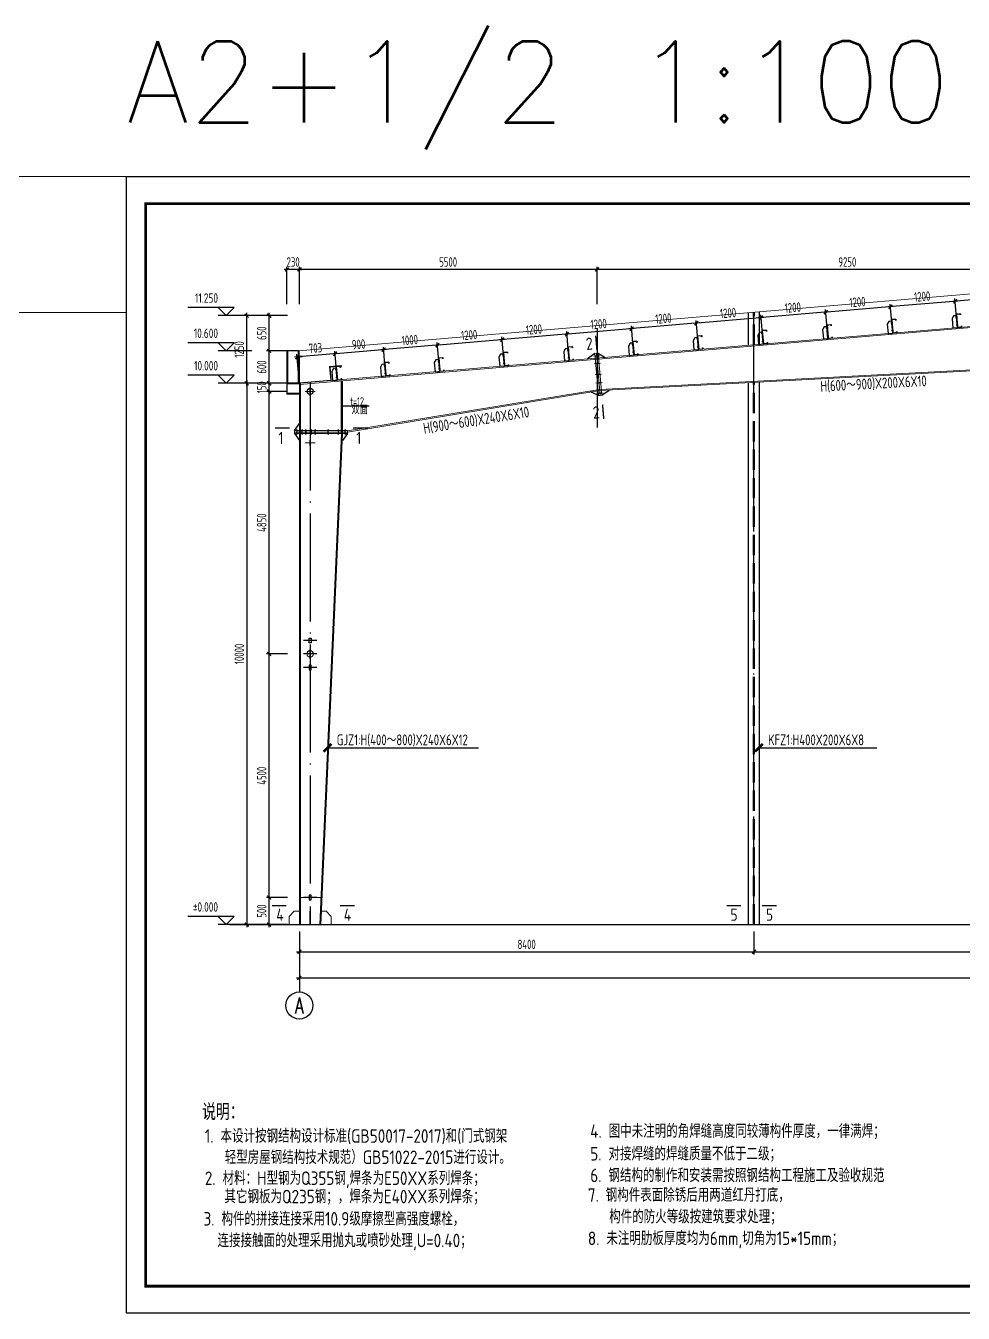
# Model space of a CAD drawing. Extents: x -3102990 to -851544, y -5293060 to -2540151.
# Drawn here: x -944361 to -909717, y -2672902 to -2625331 of the extents above; entities that cross this region are included whole.
import ezdxf
from ezdxf.enums import TextEntityAlignment as Align

# ---------------------------------------------------------------- set-up
doc = ezdxf.new("R2010")
doc.units = 0
doc.header["$LTSCALE"] = 1000
doc.header["$PDMODE"] = 1
doc.linetypes.add('DASH', pattern=[0.35, 0.25, -0.1])
doc.linetypes.add('DOTE', pattern=[2.42, 2, -0.2, 0.02, -0.2])
doc.layers.get('0').update_dxf_attribs({"linetype": 'CONTINUOUS'})
doc.layers.get('Defpoints').update_dxf_attribs({"linetype": 'CONTINUOUS'})
for name, color, linetype in [('10', 7, 'CONTINUOUS'), ('AXIS', 253, 'DOTE'), ('BEAM_CON', 4, 'CONTINUOUS'), ('COLU', 7, 'CONTINUOUS'), ('DIM', 3, 'CONTINUOUS'), ('NUM', 7, 'CONTINUOUS'), ('PUB_TITLE', 4, 'CONTINUOUS'), ('REIN', 1, 'CONTINUOUS'), ('TEXT', 7, 'CONTINUOUS'), ('THIN', 7, 'CONTINUOUS'), ('柱子', 3, 'CONTINUOUS'), ('檩托', 151, 'CONTINUOUS')]:
    doc.layers.add(name, color=color, linetype=linetype)
doc.layers.add('yichutu', color=7, linetype='CONTINUOUS', true_color=0xffffff, plot=False)
doc.styles.add('HZTXT', font='txt.shx', dxfattribs={"width": 0.7, "height": 300, "bigfont": 'hztxt.shx'})
doc.styles.add('SJQYTEXTSTYLE', font='GBXWXT.shx', dxfattribs={"bigfont": 'GBHZFS.shx'})
doc.styles.add('TSSD_Axis', font='Complex.shx', dxfattribs={"width": 0.7, "bigfont": 'hztxt.shx'})
doc.styles.add('TSSD_Dimension', font='tssdeng.shx', dxfattribs={"width": 0.7, "bigfont": 'Hztxt.shx'})
doc.styles.add('TSSD_Label', font='tssdeng.shx', dxfattribs={"width": 0.75, "bigfont": 'hztxt.shx'})
doc.styles.add('TSSD_Norm', font='Tssdeng.shx', dxfattribs={"width": 0.75, "bigfont": 'hztxt.shx'})
doc.styles.add('TSSD_Rein', font='Tssdeng.shx', dxfattribs={"width": 0.75, "bigfont": 'hztxt.shx'})
doc.dimstyles.new('SJQY_30_100', dxfattribs={"dimtxt": 350, "dimasz": 100, "dimexe": 250, "dimexo": 250, "dimgap": 100, "dimtad": 1, "dimdec": 0, "dimlfac": 0.3, "dimzin": 0, "dimdsep": 46, "dimtxsty": 'SJQYTEXTSTYLE', "dimblk": 'ARCHTICK', "dimcen": 0, "dimclrd": 256, "dimclre": 256, "dimclrt": 256, "dimadec": 0, "dimazin": 0, "dimtfac": 1, "dimtdec": 0, "dimtix": 1, "dimtmove": 2, "dimatfit": 1, "dimldrblk": 'ARCHTICK', "dimfxl": 1, "dimtvp": 1, "dimtolj": 1, "dimtzin": 0, "dimlwd": -1, "dimlwe": -1, "dimarcsym": 0})
doc.dimstyles.new('TSSD_50_100', dxfattribs={"dimtxt": 350, "dimasz": 100, "dimexe": 100, "dimexo": 250, "dimgap": 100, "dimtad": 1, "dimdec": 0, "dimlfac": 0.5, "dimzin": 0, "dimdsep": 46, "dimtxsty": 'TSSD_Dimension', "dimblk": 'ARCHTICK', "dimcen": 0, "dimdle": 100, "dimclrt": 7, "dimadec": 0, "dimazin": 0, "dimtfac": 1, "dimtdec": 0, "dimtix": 1, "dimtmove": 2, "dimatfit": 3, "dimfxl": 1, "dimtolj": 1, "dimtzin": 0, "dimarcsym": 0})

# ---------------------------------------------------------------- blocks, each defined once
blk = doc.blocks.new('_ArchTick')
at = {"color": 0, "const_width": 0.5}
blk.add_lwpolyline([(-0.71, -0.71), (0.71, 0.71)], dxfattribs=at)
blk = doc.blocks.new('*D533')
at = {"layer": 'Defpoints', "color": 0, "ltscale": 1.5}
for p in [(-935365, -2657542), (-934443, -2657542), (-934443, -2658542)]:
    blk.add_point(p, dxfattribs=at)
at = {"layer": 'DIM', "color": 0, "lineweight": -2, "ltscale": 1.5}
for p, q in [((-934693, -2657542), (-935465, -2657542)), ((-935365, -2658642), (-935365, -2657442)), ((-934693, -2658542), (-935465, -2658542))]:
    blk.add_line(p, q, dxfattribs=at)
at = {"layer": 'DIM', "color": 0, "lineweight": -2, "ltscale": 1.5, "xscale": 100, "yscale": 100, "zscale": 100}
for p, rotation in [((-935365, -2657542), 90), ((-935365, -2658542), 270)]:
    blk.add_blockref('_ArchTick', p, dxfattribs=dict(at, rotation=rotation))
at = {"layer": 'DIM', "color": 7, "ltscale": 1.5, "insert": (-935640, -2658042), "char_height": 350, "attachment_point": 5, "rotation": 90, "style": 'TSSD_Dimension'}
blk.add_mtext('\\A1;500', dxfattribs=at)
blk = doc.blocks.new('*D534')
at = {"layer": 'Defpoints', "color": 0, "ltscale": 1.5}
for p in [(-934903, -2638542), (-936197, -2658542), (-934903, -2658542)]:
    blk.add_point(p, dxfattribs=at)
at = {"layer": 'DIM', "color": 0, "lineweight": -2, "ltscale": 1.5}
for p, q in [((-935153, -2638542), (-936297, -2638542)), ((-936197, -2638442), (-936197, -2658642)), ((-935153, -2658542), (-936297, -2658542))]:
    blk.add_line(p, q, dxfattribs=at)
at = {"layer": 'DIM', "color": 0, "lineweight": -2, "ltscale": 1.5, "xscale": 100, "yscale": 100, "zscale": 100}
for p, rotation in [((-936197, -2638542), 90), ((-936197, -2658542), 270)]:
    blk.add_blockref('_ArchTick', p, dxfattribs=dict(at, rotation=rotation))
at = {"layer": 'DIM', "color": 7, "ltscale": 1.5, "insert": (-936472, -2648542), "char_height": 350, "attachment_point": 5, "rotation": 90, "style": 'TSSD_Dimension'}
blk.add_mtext('\\A1;10000', dxfattribs=at)
blk = doc.blocks.new('*D535')
at = {"layer": 'Defpoints', "color": 0, "ltscale": 1.5}
for p in [(-934251, -2658542), (-875251, -2658542), (-875251, -2660513)]:
    blk.add_point(p, dxfattribs=at)
at = {"layer": 'DIM', "color": 0, "lineweight": -2, "ltscale": 1.5}
for p, q in [((-934251, -2658792), (-934251, -2660613)), ((-875251, -2658792), (-875251, -2660613)), ((-934351, -2660513), (-875151, -2660513))]:
    blk.add_line(p, q, dxfattribs=at)
at = {"layer": 'DIM', "color": 0, "lineweight": -2, "ltscale": 1.5, "xscale": 100, "yscale": 100, "zscale": 100, "rotation": 180}
blk.add_blockref('_ArchTick', (-934251, -2660513), dxfattribs=at)
at = {"layer": 'DIM', "color": 0, "lineweight": -2, "ltscale": 1.5, "xscale": 100, "yscale": 100, "zscale": 100}
blk.add_blockref('_ArchTick', (-875251, -2660513), dxfattribs=at)
at = {"layer": 'DIM', "color": 7, "ltscale": 1.5, "insert": (-904751, -2660238), "char_height": 350, "attachment_point": 5, "style": 'TSSD_Dimension'}
blk.add_mtext('\\A1;29500', dxfattribs=at)
blk = doc.blocks.new('A$C28752233')
at = {"layer": '檩托'}
for p, q in [((-151, 23), (-219, -78)), ((-60, 23), (-151, 23)), ((-60, 83), (-60, 23)), ((-46, 83), (-60, 83)), ((-60, 23), (-60, -417)), ((-46, 83), (111, 83)), ((-46, -417), (-46, 83)), ((-46, -417), (-46, 83)), ((-40, 78), (-40, -411)), ((106, 78), (-40, 78)), ((106, 38), (106, 78)), ((111, 38), (106, 38)), ((111, 83), (111, 38)), ((-219, -78), (-219, -417)), ((-219, -417), (-46, -417)), ((-87, -18), (-12, -18)), ((-87, -316), (-12, -316)), ((111, -417), (-46, -417)), ((-40, -411), (106, -411)), ((106, -372), (111, -372)), ((106, -411), (106, -372)), ((111, -372), (111, -417))]:
    blk.add_line(p, q, dxfattribs=at)
at = {"layer": '檩托', "const_width": 20, "elevation": 793}
blk.add_lwpolyline([(-60, -18), (-40, -18)], dxfattribs=at)
at = {"layer": '檩托', "const_width": 20}
blk.add_lwpolyline([(-60, -316), (-40, -316)], dxfattribs=at)
blk = doc.blocks.new('*D538')
at = {"layer": 'Defpoints', "color": 0, "ltscale": 1.5}
for p in [(-910014, -2635510), (-907541, -2636278), (-909932, -2636481)]:
    blk.add_point(p, dxfattribs=at)
at = {"layer": 'DIM', "color": 0, "lineweight": -2, "ltscale": 1.5}
for p, q in [((-907523, -2635299), (-910114, -2635519)), ((-909953, -2636232), (-910023, -2635410)), ((-907562, -2636029), (-907631, -2635208))]:
    blk.add_line(p, q, dxfattribs=at)
at = {"layer": 'DIM', "color": 0, "lineweight": -2, "ltscale": 1.5, "xscale": 100, "yscale": 100, "zscale": 100}
for p, rotation in [((-910014, -2635510), 184.8440003751297), ((-907623, -2635307), 4.844000375129767)]:
    blk.add_blockref('_ArchTick', p, dxfattribs=dict(at, rotation=rotation))
at = {"layer": 'DIM', "color": 7, "ltscale": 1.5, "insert": (-908842, -2635135), "char_height": 350, "attachment_point": 5, "rotation": 4.844, "style": 'TSSD_Dimension'}
blk.add_mtext('\\A1;1200', dxfattribs=at)
blk = doc.blocks.new('*D539')
at = {"layer": 'Defpoints', "color": 0, "ltscale": 1.5}
for p in [(-912406, -2635713), (-912324, -2636684), (-909932, -2636481)]:
    blk.add_point(p, dxfattribs=at)
at = {"layer": 'DIM', "color": 0, "lineweight": -2, "ltscale": 1.5}
for p, q in [((-909953, -2636232), (-910023, -2635410)), ((-909915, -2635502), (-912506, -2635721)), ((-912345, -2636435), (-912414, -2635613))]:
    blk.add_line(p, q, dxfattribs=at)
at = {"layer": 'DIM', "color": 0, "lineweight": -2, "ltscale": 1.5, "xscale": 100, "yscale": 100, "zscale": 100}
for p, rotation in [((-910014, -2635510), 4.844000375129767), ((-912406, -2635713), 184.8440003751297)]:
    blk.add_blockref('_ArchTick', p, dxfattribs=dict(at, rotation=rotation))
at = {"layer": 'DIM', "color": 7, "ltscale": 1.5, "insert": (-911233, -2635337), "char_height": 350, "attachment_point": 5, "rotation": 4.844, "style": 'TSSD_Dimension'}
blk.add_mtext('\\A1;1200', dxfattribs=at)
blk = doc.blocks.new('*D540')
at = {"layer": 'Defpoints', "color": 0, "ltscale": 1.5}
for p in [(-914797, -2635915), (-912324, -2636684), (-914715, -2636886)]:
    blk.add_point(p, dxfattribs=at)
at = {"layer": 'DIM', "color": 0, "lineweight": -2, "ltscale": 1.5}
for p, q in [((-912306, -2635704), (-914897, -2635924)), ((-914736, -2636637), (-914806, -2635816)), ((-912345, -2636435), (-912414, -2635613))]:
    blk.add_line(p, q, dxfattribs=at)
at = {"layer": 'DIM', "color": 0, "lineweight": -2, "ltscale": 1.5, "xscale": 100, "yscale": 100, "zscale": 100}
for p, rotation in [((-914797, -2635915), 184.8440003751297), ((-912406, -2635713), 4.844000375129767)]:
    blk.add_blockref('_ArchTick', p, dxfattribs=dict(at, rotation=rotation))
at = {"layer": 'DIM', "color": 7, "ltscale": 1.5, "insert": (-913625, -2635540), "char_height": 350, "attachment_point": 5, "rotation": 4.844, "style": 'TSSD_Dimension'}
blk.add_mtext('\\A1;1200', dxfattribs=at)
blk = doc.blocks.new('*D541')
at = {"layer": 'Defpoints', "color": 0, "ltscale": 1.5}
for p in [(-917189, -2636118), (-917106, -2637089), (-914715, -2636886)]:
    blk.add_point(p, dxfattribs=at)
at = {"layer": 'DIM', "color": 0, "lineweight": -2, "ltscale": 1.5}
for p, q in [((-914698, -2635907), (-917288, -2636127)), ((-914736, -2636637), (-914806, -2635816)), ((-917128, -2636840), (-917197, -2636018))]:
    blk.add_line(p, q, dxfattribs=at)
at = {"layer": 'DIM', "color": 0, "lineweight": -2, "ltscale": 1.5, "xscale": 100, "yscale": 100, "zscale": 100}
for p, rotation in [((-914797, -2635915), 4.844000375129767), ((-917189, -2636118), 184.8440003751297)]:
    blk.add_blockref('_ArchTick', p, dxfattribs=dict(at, rotation=rotation))
at = {"layer": 'DIM', "color": 7, "ltscale": 1.5, "insert": (-916016, -2635743), "char_height": 350, "attachment_point": 5, "rotation": 4.844, "style": 'TSSD_Dimension'}
blk.add_mtext('\\A1;1200', dxfattribs=at)
blk = doc.blocks.new('*D542')
at = {"layer": 'Defpoints', "color": 0, "ltscale": 1.5}
for p in [(-919580, -2636321), (-919498, -2637292), (-917106, -2637089)]:
    blk.add_point(p, dxfattribs=at)
at = {"layer": 'DIM', "color": 0, "lineweight": -2, "ltscale": 1.5}
for p, q in [((-917089, -2636110), (-919680, -2636329)), ((-919519, -2637043), (-919589, -2636221)), ((-917128, -2636840), (-917197, -2636018))]:
    blk.add_line(p, q, dxfattribs=at)
at = {"layer": 'DIM', "color": 0, "lineweight": -2, "ltscale": 1.5, "xscale": 100, "yscale": 100, "zscale": 100}
for p, rotation in [((-919580, -2636321), 184.8440003751297), ((-917189, -2636118), 4.844000375129767)]:
    blk.add_blockref('_ArchTick', p, dxfattribs=dict(at, rotation=rotation))
at = {"layer": 'DIM', "color": 7, "ltscale": 1.5, "insert": (-918408, -2635945), "char_height": 350, "attachment_point": 5, "rotation": 4.844, "style": 'TSSD_Dimension'}
blk.add_mtext('\\A1;1200', dxfattribs=at)
blk = doc.blocks.new('*D543')
at = {"layer": 'Defpoints', "color": 0, "ltscale": 1.5}
for p in [(-921972, -2636523), (-919498, -2637292), (-921889, -2637494)]:
    blk.add_point(p, dxfattribs=at)
at = {"layer": 'DIM', "color": 0, "lineweight": -2, "ltscale": 1.5}
for p, q in [((-919481, -2636312), (-922071, -2636532)), ((-919519, -2637043), (-919589, -2636221)), ((-921910, -2637245), (-921980, -2636424))]:
    blk.add_line(p, q, dxfattribs=at)
at = {"layer": 'DIM', "color": 0, "lineweight": -2, "ltscale": 1.5, "xscale": 100, "yscale": 100, "zscale": 100}
for p, rotation in [((-919580, -2636321), 4.844000375129767), ((-921972, -2636523), 184.8440003751297)]:
    blk.add_blockref('_ArchTick', p, dxfattribs=dict(at, rotation=rotation))
at = {"layer": 'DIM', "color": 7, "ltscale": 1.5, "insert": (-920799, -2636148), "char_height": 350, "attachment_point": 5, "rotation": 4.844, "style": 'TSSD_Dimension'}
blk.add_mtext('\\A1;1200', dxfattribs=at)
blk = doc.blocks.new('*D544')
at = {"layer": 'Defpoints', "color": 0, "ltscale": 1.5}
for p in [(-924363, -2636726), (-924281, -2637697), (-921889, -2637494)]:
    blk.add_point(p, dxfattribs=at)
at = {"layer": 'DIM', "color": 0, "lineweight": -2, "ltscale": 1.5}
for p, q in [((-921872, -2636515), (-924463, -2636735)), ((-924302, -2637448), (-924371, -2636626)), ((-921910, -2637245), (-921980, -2636424))]:
    blk.add_line(p, q, dxfattribs=at)
at = {"layer": 'DIM', "color": 0, "lineweight": -2, "ltscale": 1.5, "xscale": 100, "yscale": 100, "zscale": 100}
for p, rotation in [((-924363, -2636726), 184.8440003751297), ((-921972, -2636523), 4.844000375129767)]:
    blk.add_blockref('_ArchTick', p, dxfattribs=dict(at, rotation=rotation))
at = {"layer": 'DIM', "color": 7, "ltscale": 1.5, "insert": (-923191, -2636351), "char_height": 350, "attachment_point": 5, "rotation": 4.844, "style": 'TSSD_Dimension'}
blk.add_mtext('\\A1;1200', dxfattribs=at)
blk = doc.blocks.new('*D545')
at = {"layer": 'Defpoints', "color": 0, "ltscale": 1.5}
for p in [(-926754, -2636929), (-924281, -2637697), (-926672, -2637900)]:
    blk.add_point(p, dxfattribs=at)
at = {"layer": 'DIM', "color": 0, "lineweight": -2, "ltscale": 1.5}
for p, q in [((-924263, -2636718), (-926854, -2636937)), ((-926693, -2637651), (-926763, -2636829)), ((-924302, -2637448), (-924371, -2636626))]:
    blk.add_line(p, q, dxfattribs=at)
at = {"layer": 'DIM', "color": 0, "lineweight": -2, "ltscale": 1.5, "xscale": 100, "yscale": 100, "zscale": 100}
for p, rotation in [((-926754, -2636929), 184.8440003751297), ((-924363, -2636726), 4.844000375129767)]:
    blk.add_blockref('_ArchTick', p, dxfattribs=dict(at, rotation=rotation))
at = {"layer": 'DIM', "color": 7, "ltscale": 1.5, "insert": (-925582, -2636553), "char_height": 350, "attachment_point": 5, "rotation": 4.844, "style": 'TSSD_Dimension'}
blk.add_mtext('\\A1;1200', dxfattribs=at)
blk = doc.blocks.new('*D546')
at = {"layer": 'Defpoints', "color": 0, "ltscale": 1.5}
for p in [(-929146, -2637131), (-929064, -2638102), (-926672, -2637900)]:
    blk.add_point(p, dxfattribs=at)
at = {"layer": 'DIM', "color": 0, "lineweight": -2, "ltscale": 1.5}
for p, q in [((-926693, -2637651), (-926763, -2636829)), ((-926655, -2636920), (-929246, -2637140)), ((-929085, -2637853), (-929154, -2637032))]:
    blk.add_line(p, q, dxfattribs=at)
at = {"layer": 'DIM', "color": 0, "lineweight": -2, "ltscale": 1.5, "xscale": 100, "yscale": 100, "zscale": 100}
for p, rotation in [((-926754, -2636929), 4.844000375129767), ((-929146, -2637131), 184.8440003751297)]:
    blk.add_blockref('_ArchTick', p, dxfattribs=dict(at, rotation=rotation))
at = {"layer": 'DIM', "color": 7, "ltscale": 1.5, "insert": (-927973, -2636756), "char_height": 350, "attachment_point": 5, "rotation": 4.844, "style": 'TSSD_Dimension'}
blk.add_mtext('\\A1;1200', dxfattribs=at)
blk = doc.blocks.new('*D547')
at = {"layer": 'Defpoints', "color": 0, "ltscale": 1.5}
for p in [(-923251, -2634335), (-923251, -2635862), (-904751, -2635862)]:
    blk.add_point(p, dxfattribs=at)
at = {"layer": 'DIM', "color": 0, "lineweight": -2, "ltscale": 1.5}
for p, q in [((-904651, -2634335), (-923351, -2634335)), ((-923251, -2635612), (-923251, -2634235)), ((-904751, -2635612), (-904751, -2634235))]:
    blk.add_line(p, q, dxfattribs=at)
at = {"layer": 'DIM', "color": 0, "lineweight": -2, "ltscale": 1.5, "xscale": 100, "yscale": 100, "zscale": 100, "rotation": 180}
blk.add_blockref('_ArchTick', (-923251, -2634335), dxfattribs=at)
at = {"layer": 'DIM', "color": 0, "lineweight": -2, "ltscale": 1.5, "xscale": 100, "yscale": 100, "zscale": 100}
blk.add_blockref('_ArchTick', (-904751, -2634335), dxfattribs=at)
at = {"layer": 'DIM', "color": 7, "ltscale": 1.5, "insert": (-914001, -2634060), "char_height": 350, "attachment_point": 5, "style": 'TSSD_Dimension'}
blk.add_mtext('\\A1;9250', dxfattribs=at)
blk = doc.blocks.new('*D548')
at = {"layer": 'Defpoints', "color": 0, "ltscale": 1.5}
for p in [(-934251, -2634335), (-934251, -2635862), (-923251, -2635862)]:
    blk.add_point(p, dxfattribs=at)
at = {"layer": 'DIM', "color": 0, "lineweight": -2, "ltscale": 1.5}
for p, q in [((-923151, -2634335), (-934351, -2634335)), ((-934251, -2635612), (-934251, -2634235)), ((-923251, -2635612), (-923251, -2634235))]:
    blk.add_line(p, q, dxfattribs=at)
at = {"layer": 'DIM', "color": 0, "lineweight": -2, "ltscale": 1.5, "xscale": 100, "yscale": 100, "zscale": 100, "rotation": 180}
blk.add_blockref('_ArchTick', (-934251, -2634335), dxfattribs=at)
at = {"layer": 'DIM', "color": 0, "lineweight": -2, "ltscale": 1.5, "xscale": 100, "yscale": 100, "zscale": 100}
blk.add_blockref('_ArchTick', (-923251, -2634335), dxfattribs=at)
at = {"layer": 'DIM', "color": 7, "ltscale": 1.5, "insert": (-928751, -2634060), "char_height": 350, "attachment_point": 5, "style": 'TSSD_Dimension'}
blk.add_mtext('\\A1;5500', dxfattribs=at)
blk = doc.blocks.new('*D549')
at = {"layer": 'Defpoints', "color": 0, "ltscale": 1.5}
for p in [(-934711, -2634335), (-934711, -2635862), (-934251, -2635862)]:
    blk.add_point(p, dxfattribs=at)
at = {"layer": 'DIM', "color": 0, "lineweight": -2, "ltscale": 1.5}
for p, q in [((-934711, -2634335), (-934811, -2634335)), ((-934711, -2635612), (-934711, -2634235)), ((-934251, -2634335), (-934711, -2634335)), ((-934251, -2635612), (-934251, -2634235)), ((-934251, -2634335), (-934151, -2634335))]:
    blk.add_line(p, q, dxfattribs=at)
at = {"layer": 'DIM', "color": 0, "lineweight": -2, "ltscale": 1.5, "xscale": 100, "yscale": 100, "zscale": 100}
blk.add_blockref('_ArchTick', (-934711, -2634335), dxfattribs=at)
at = {"layer": 'DIM', "color": 0, "lineweight": -2, "ltscale": 1.5, "xscale": 100, "yscale": 100, "zscale": 100, "rotation": 180}
blk.add_blockref('_ArchTick', (-934251, -2634335), dxfattribs=at)
at = {"layer": 'DIM', "color": 7, "ltscale": 1.5, "insert": (-934481, -2634060), "char_height": 350, "attachment_point": 5, "style": 'TSSD_Dimension'}
blk.add_mtext('\\A1;230', dxfattribs=at)
blk = doc.blocks.new('*D550')
at = {"layer": 'Defpoints', "color": 0, "ltscale": 1.5}
for p in [(-931139, -2637300), (-931056, -2638271), (-929064, -2638103)]:
    blk.add_point(p, dxfattribs=at)
at = {"layer": 'DIM', "color": 0, "lineweight": -2, "ltscale": 1.5}
for p, q in [((-929046, -2637123), (-931238, -2637309)), ((-931078, -2638022), (-931147, -2637201)), ((-929085, -2637853), (-929154, -2637032))]:
    blk.add_line(p, q, dxfattribs=at)
at = {"layer": 'DIM', "color": 0, "lineweight": -2, "ltscale": 1.5, "xscale": 100, "yscale": 100, "zscale": 100}
for p, rotation in [((-931139, -2637300), 184.8440003750839), ((-929146, -2637131), 4.844000375083803)]:
    blk.add_blockref('_ArchTick', p, dxfattribs=dict(at, rotation=rotation))
at = {"layer": 'DIM', "color": 7, "ltscale": 1.5, "insert": (-930166, -2636942), "char_height": 350, "attachment_point": 5, "rotation": 4.844, "style": 'TSSD_Dimension'}
blk.add_mtext('\\A1;1000', dxfattribs=at)
blk = doc.blocks.new('*D551')
at = {"layer": 'Defpoints', "color": 0, "ltscale": 1.5}
for p in [(-932932, -2637452), (-931056, -2638271), (-932850, -2638423)]:
    blk.add_point(p, dxfattribs=at)
at = {"layer": 'DIM', "color": 0, "lineweight": -2, "ltscale": 1.5}
for p, q in [((-931039, -2637292), (-933032, -2637461)), ((-932871, -2638174), (-932941, -2637353)), ((-931078, -2638022), (-931147, -2637201))]:
    blk.add_line(p, q, dxfattribs=at)
at = {"layer": 'DIM', "color": 0, "lineweight": -2, "ltscale": 1.5, "xscale": 100, "yscale": 100, "zscale": 100}
for p, rotation in [((-932932, -2637452), 184.8440003751297), ((-931139, -2637300), 4.844000375129767)]:
    blk.add_blockref('_ArchTick', p, dxfattribs=dict(at, rotation=rotation))
at = {"layer": 'DIM', "color": 7, "ltscale": 1.5, "insert": (-932059, -2637102), "char_height": 350, "attachment_point": 5, "rotation": 4.844, "style": 'TSSD_Dimension'}
blk.add_mtext('\\A1;900', dxfattribs=at)
blk = doc.blocks.new('*D552')
at = {"layer": 'Defpoints', "color": 0, "ltscale": 1.5}
for p in [(-934333, -2637571), (-934251, -2638542), (-932850, -2638423)]:
    blk.add_point(p, dxfattribs=at)
at = {"layer": 'DIM', "color": 0, "lineweight": -2, "ltscale": 1.5}
for p, q in [((-932871, -2638174), (-932941, -2637353)), ((-932833, -2637444), (-934433, -2637579)), ((-934272, -2638293), (-934341, -2637471))]:
    blk.add_line(p, q, dxfattribs=at)
at = {"layer": 'DIM', "color": 0, "lineweight": -2, "ltscale": 1.5, "xscale": 100, "yscale": 100, "zscale": 100}
for p, rotation in [((-932932, -2637452), 4.844000375129767), ((-934333, -2637571), 184.8440003751297)]:
    blk.add_blockref('_ArchTick', p, dxfattribs=dict(at, rotation=rotation))
at = {"layer": 'DIM', "color": 7, "ltscale": 1.5, "insert": (-933656, -2637238), "char_height": 350, "attachment_point": 5, "rotation": 4.844, "style": 'TSSD_Dimension'}
blk.add_mtext('\\A1;703', dxfattribs=at)
blk = doc.blocks.new('*D553')
at = {"layer": 'Defpoints', "color": 0, "ltscale": 1.5}
for p in [(-935365, -2648542), (-934443, -2648542), (-934443, -2657542)]:
    blk.add_point(p, dxfattribs=at)
at = {"layer": 'DIM', "color": 0, "lineweight": -2, "ltscale": 1.5}
for p, q in [((-934693, -2648542), (-935465, -2648542)), ((-935365, -2657642), (-935365, -2648442)), ((-934693, -2657542), (-935465, -2657542))]:
    blk.add_line(p, q, dxfattribs=at)
at = {"layer": 'DIM', "color": 0, "lineweight": -2, "ltscale": 1.5, "xscale": 100, "yscale": 100, "zscale": 100}
for p, rotation in [((-935365, -2648542), 90), ((-935365, -2657542), 270)]:
    blk.add_blockref('_ArchTick', p, dxfattribs=dict(at, rotation=rotation))
at = {"layer": 'DIM', "color": 7, "ltscale": 1.5, "insert": (-935640, -2653042), "char_height": 350, "attachment_point": 5, "rotation": 90, "style": 'TSSD_Dimension'}
blk.add_mtext('\\A1;4500', dxfattribs=at)
blk = doc.blocks.new('*D554')
at = {"layer": 'Defpoints', "color": 0, "ltscale": 1.5}
for p in [(-935365, -2638842), (-934443, -2638842), (-934443, -2648542)]:
    blk.add_point(p, dxfattribs=at)
at = {"layer": 'DIM', "color": 0, "lineweight": -2, "ltscale": 1.5}
for p, q in [((-935365, -2648642), (-935365, -2638742)), ((-934693, -2638842), (-935465, -2638842)), ((-934693, -2648542), (-935465, -2648542))]:
    blk.add_line(p, q, dxfattribs=at)
at = {"layer": 'DIM', "color": 0, "lineweight": -2, "ltscale": 1.5, "xscale": 100, "yscale": 100, "zscale": 100}
for p, rotation in [((-935365, -2638842), 90), ((-935365, -2648542), 270)]:
    blk.add_blockref('_ArchTick', p, dxfattribs=dict(at, rotation=rotation))
at = {"layer": 'DIM', "color": 7, "ltscale": 1.5, "insert": (-935640, -2643692), "char_height": 350, "attachment_point": 5, "rotation": 90, "style": 'TSSD_Dimension'}
blk.add_mtext('\\A1;4850', dxfattribs=at)
blk = doc.blocks.new('*D555')
at = {"layer": 'Defpoints', "color": 0, "ltscale": 1.5}
for p in [(-935365, -2638542), (-934443, -2638542), (-934443, -2638842)]:
    blk.add_point(p, dxfattribs=at)
at = {"layer": 'DIM', "color": 0, "lineweight": -2, "ltscale": 1.5}
for p, q in [((-934693, -2638542), (-935465, -2638542)), ((-935365, -2638542), (-935365, -2638442)), ((-935365, -2638842), (-935365, -2638542)), ((-934693, -2638842), (-935465, -2638842)), ((-935365, -2638842), (-935365, -2638942))]:
    blk.add_line(p, q, dxfattribs=at)
at = {"layer": 'DIM', "color": 0, "lineweight": -2, "ltscale": 1.5, "xscale": 100, "yscale": 100, "zscale": 100}
for p, rotation in [((-935365, -2638542), 270), ((-935365, -2638842), 90)]:
    blk.add_blockref('_ArchTick', p, dxfattribs=dict(at, rotation=rotation))
at = {"layer": 'DIM', "color": 7, "ltscale": 1.5, "insert": (-935640, -2638692), "char_height": 350, "attachment_point": 5, "rotation": 90, "style": 'TSSD_Dimension'}
blk.add_mtext('\\A1;150', dxfattribs=at)
blk = doc.blocks.new('*D556')
at = {"layer": 'Defpoints', "color": 0, "ltscale": 1.5}
for p in [(-935365, -2637342), (-934443, -2637342), (-934443, -2638542)]:
    blk.add_point(p, dxfattribs=at)
at = {"layer": 'DIM', "color": 0, "lineweight": -2, "ltscale": 1.5}
for p, q in [((-934693, -2637342), (-935465, -2637342)), ((-935365, -2638642), (-935365, -2637242)), ((-934693, -2638542), (-935465, -2638542))]:
    blk.add_line(p, q, dxfattribs=at)
at = {"layer": 'DIM', "color": 0, "lineweight": -2, "ltscale": 1.5, "xscale": 100, "yscale": 100, "zscale": 100}
for p, rotation in [((-935365, -2637342), 90), ((-935365, -2638542), 270)]:
    blk.add_blockref('_ArchTick', p, dxfattribs=dict(at, rotation=rotation))
at = {"layer": 'DIM', "color": 7, "ltscale": 1.5, "insert": (-935640, -2637942), "char_height": 350, "attachment_point": 5, "rotation": 90, "style": 'TSSD_Dimension'}
blk.add_mtext('\\A1;600', dxfattribs=at)
blk = doc.blocks.new('*D557')
at = {"layer": 'Defpoints', "color": 0, "ltscale": 1.5}
for p in [(-935365, -2636042), (-934443, -2636042), (-934443, -2637342)]:
    blk.add_point(p, dxfattribs=at)
at = {"layer": 'DIM', "color": 0, "lineweight": -2, "ltscale": 1.5}
for p, q in [((-934693, -2636042), (-935465, -2636042)), ((-935365, -2637442), (-935365, -2635942)), ((-934693, -2637342), (-935465, -2637342))]:
    blk.add_line(p, q, dxfattribs=at)
at = {"layer": 'DIM', "color": 0, "lineweight": -2, "ltscale": 1.5, "xscale": 100, "yscale": 100, "zscale": 100}
for p, rotation in [((-935365, -2636042), 90), ((-935365, -2637342), 270)]:
    blk.add_blockref('_ArchTick', p, dxfattribs=dict(at, rotation=rotation))
at = {"layer": 'DIM', "color": 7, "ltscale": 1.5, "insert": (-935640, -2636692), "char_height": 350, "attachment_point": 5, "rotation": 90, "style": 'TSSD_Dimension'}
blk.add_mtext('\\A1;650', dxfattribs=at)
blk = doc.blocks.new('*D558')
at = {"layer": 'Defpoints', "color": 0, "ltscale": 1.5}
for p in [(-936197, -2636042), (-934903, -2636042), (-934903, -2638542)]:
    blk.add_point(p, dxfattribs=at)
at = {"layer": 'DIM', "color": 0, "lineweight": -2, "ltscale": 1.5}
for p, q in [((-935153, -2636042), (-936297, -2636042)), ((-936197, -2638642), (-936197, -2635942)), ((-935153, -2638542), (-936297, -2638542))]:
    blk.add_line(p, q, dxfattribs=at)
at = {"layer": 'DIM', "color": 0, "lineweight": -2, "ltscale": 1.5, "xscale": 100, "yscale": 100, "zscale": 100}
for p, rotation in [((-936197, -2636042), 90), ((-936197, -2638542), 270)]:
    blk.add_blockref('_ArchTick', p, dxfattribs=dict(at, rotation=rotation))
at = {"layer": 'DIM', "color": 7, "ltscale": 1.5, "insert": (-936472, -2637292), "char_height": 350, "attachment_point": 5, "rotation": 90, "style": 'TSSD_Dimension'}
blk.add_mtext('\\A1;1250', dxfattribs=at)
blk = doc.blocks.new('ts_axno')
at = {"color": 0, "linetype": 'ByBlock', "lineweight": -2}
blk.add_circle((0, 0), 0.5, dxfattribs=at)
at = {"color": 0, "linetype": 'ByBlock', "lineweight": -2, "style": 'TSSD_Axis', "width": 0.7}
blk.add_attdef('A', text='', height=0.6, dxfattribs=at).set_placement((0, 0), align=Align.MIDDLE_CENTER)
blk = doc.blocks.new('*D648')
at = {"layer": 'Defpoints', "color": 0, "ltscale": 1.5}
for p in [(-934251, -2658542), (-917451, -2658542), (-917451, -2659546)]:
    blk.add_point(p, dxfattribs=at)
at = {"layer": 'DIM', "color": 0, "lineweight": -2, "ltscale": 1.5}
for p, q in [((-934251, -2658792), (-934251, -2659646)), ((-917451, -2658792), (-917451, -2659646)), ((-934351, -2659546), (-917351, -2659546))]:
    blk.add_line(p, q, dxfattribs=at)
at = {"layer": 'DIM', "color": 0, "lineweight": -2, "ltscale": 1.5, "xscale": 100, "yscale": 100, "zscale": 100, "rotation": 180}
blk.add_blockref('_ArchTick', (-934251, -2659546), dxfattribs=at)
at = {"layer": 'DIM', "color": 0, "lineweight": -2, "ltscale": 1.5, "xscale": 100, "yscale": 100, "zscale": 100}
blk.add_blockref('_ArchTick', (-917451, -2659546), dxfattribs=at)
at = {"layer": 'DIM', "color": 7, "ltscale": 1.5, "insert": (-925851, -2659271), "char_height": 350, "attachment_point": 5, "style": 'TSSD_Dimension'}
blk.add_mtext('\\A1;8400', dxfattribs=at)
blk = doc.blocks.new('*D649')
at = {"layer": 'Defpoints', "color": 0, "ltscale": 1.5}
for p in [(-917451, -2658542), (-900251, -2658542), (-900251, -2659546)]:
    blk.add_point(p, dxfattribs=at)
at = {"layer": 'DIM', "color": 0, "lineweight": -2, "ltscale": 1.5}
for p, q in [((-917451, -2658792), (-917451, -2659646)), ((-900251, -2658792), (-900251, -2659646)), ((-917551, -2659546), (-900151, -2659546))]:
    blk.add_line(p, q, dxfattribs=at)
at = {"layer": 'DIM', "color": 0, "lineweight": -2, "ltscale": 1.5, "xscale": 100, "yscale": 100, "zscale": 100, "rotation": 180}
blk.add_blockref('_ArchTick', (-917451, -2659546), dxfattribs=at)
at = {"layer": 'DIM', "color": 0, "lineweight": -2, "ltscale": 1.5, "xscale": 100, "yscale": 100, "zscale": 100}
blk.add_blockref('_ArchTick', (-900251, -2659546), dxfattribs=at)
at = {"layer": 'DIM', "color": 7, "ltscale": 1.5, "insert": (-908851, -2659271), "char_height": 350, "attachment_point": 5, "style": 'TSSD_Dimension'}
blk.add_mtext('\\A1;8600', dxfattribs=at)
blk = doc.blocks.new('A$C18BE6784')
at = {"layer": 'PUB_TITLE'}
blk.add_lwpolyline([(0, 0), (0, 42000), (89100, 42000), (89100, 0)], close=True, dxfattribs=at)
at = {"layer": 'PUB_TITLE', "const_width": 100}
blk.add_lwpolyline([(88100, 1000), (88100, 41000), (713, 41000), (713, 1000), (88100, 1000)], dxfattribs=at)
blk = doc.blocks.new('yct-891-420-89100-42000-100-2004.0')
at = {"layer": 'yichutu', "color": 7, "true_color": 0xffffff}
blk.add_lwpolyline([(0, 0), (0, 42000), (89100, 42000), (89100, 0)], close=True, dxfattribs=at)
at = {"layer": 'yichutu', "color": 7, "true_color": 0xffffff, "style": 'HZTXT'}
blk.add_text('A2+1/2 1:100', height=3000, dxfattribs=at).set_placement((0, 44000))

msp = doc.modelspace()

# ---------------------------------------------------------------- linework, layer by layer
at = {"color": 4, "lineweight": 5, "ltscale": 1.5, "elevation": -2}
for points in [[(-933964.73, -2638842.03, 1), (-933736.73, -2638842.03, 1)], [(-933958.73, -2638842.03, 1), (-933742.73, -2638842.03, 1)]]:
    msp.add_lwpolyline(points, format="xyb", close=True, dxfattribs=at)
msp.add_lwpolyline([(-933860.73, -2638682.03), (-933840.73, -2638682.03), (-933840.73, -2639002.03), (-933860.73, -2639002.03)], close=True, dxfattribs=at)
at = {"color": 4, "lineweight": 5, "ltscale": 1.5}
for points in [[(-933860.73, -2640642.03), (-933840.73, -2640642.03), (-933840.73, -2640842.03), (-933860.73, -2640842.03)], [(-933859.23, -2648372.03), (-933842.23, -2648372.03), (-933842.23, -2648712.03), (-933859.23, -2648712.03)]]:
    msp.add_lwpolyline(points, close=True, dxfattribs=at)
for points in [[(-933973.13, -2648542.03, 1), (-933728.33, -2648542.03, 1)], [(-933968.03, -2648542.03, 1), (-933733.43, -2648542.03, 1)]]:
    msp.add_lwpolyline(points, format="xyb", close=True, dxfattribs=at)
at = {"layer": '10', "color": 6, "const_width": 50}
for points in [[(-923299.62, -2636783.69), (-923254.02, -2637321.76)], [(-923046.66, -2639325.88), (-923001.06, -2639863.95)], [(-935149.17, -2640195.71), (-934609.17, -2640195.71)], [(-932272.15, -2640195.71), (-931732.15, -2640195.71)]]:
    msp.add_lwpolyline(points, dxfattribs=at)
at = {"layer": '10', "color": 6, "const_width": 50, "elevation": -972.2}
for points in [[(-934725.68, -2657839.98), (-935265.68, -2657839.98)], [(-932750.74, -2657839.98), (-932210.74, -2657839.98)], [(-918464.95, -2657839.98), (-917924.95, -2657839.98)], [(-917153.23, -2657839.98), (-916613.23, -2657839.98)]]:
    msp.add_lwpolyline(points, dxfattribs=at)
at = {"layer": 'AXIS', "ltscale": 2}
for p, q in [((-917450.73, -2658542.03), (-917450.73, -2635916.52)), ((-923250.73, -2636542.82), (-923250.73, -2640175.82)), ((-933850.73, -2638508.13), (-933850.73, -2658542.03))]:
    msp.add_line(p, q, dxfattribs=at)
at = {"layer": 'AXIS', "lineweight": 5, "ltscale": 0.5}
for p, q in [((-933671.23, -2638842.03, -2), (-934030.23, -2638842.03, -2)), ((-933671.23, -2640742.03), (-934030.23, -2640742.03))]:
    msp.add_line(p, q, dxfattribs=at)
at = {"layer": 'AXIS', "linetype": 'DOTE'}
for p, q in [((-933606.73, -2648042.03), (-934094.73, -2648042.03)), ((-933606.73, -2648542.03), (-934094.73, -2648542.03)), ((-933606.73, -2649042.03), (-934094.73, -2649042.03)), ((-933606.73, -2657542.03), (-934094.73, -2657542.03))]:
    msp.add_line(p, q, dxfattribs=at)
at = {"layer": 'AXIS', "lineweight": 5, "ltscale": 1.5}
msp.add_line((-933440.73, -2657542.03), (-934260.73, -2657542.03), dxfattribs=at)
at = {"layer": 'BEAM_CON', "lineweight": 5, "ltscale": 1.5}
for p, q in [((-934440.73, -2658042.03), (-934630.73, -2658244.81)), ((-933260.73, -2658042.03), (-933070.73, -2658244.81))]:
    msp.add_line(p, q, dxfattribs=at)
for points in [[(-948077.99, -2630902.4), (-940644, -2630902.4), (-940644, -2635920.73), (-948077.99, -2635920.73)], [(-933866.73, -2658042.03), (-933834.73, -2658042.03), (-933834.73, -2658542.03), (-933866.73, -2658542.03)]]:
    msp.add_lwpolyline(points, close=True, dxfattribs=at)
for points in [[(-932690.32, -2637908), (-932690.32, -2637887.9), (-933130.63, -2637927.38), (-933089.16, -2638423.4), (-934250.73, -2638522.03), (-934250.73, -2638522.03), (-934250.73, -2637562.03), (-934150.73, -2637562.03), (-934150.73, -2637542.03), (-934270.73, -2637542.03), (-934270.73, -2638542.03), (-934250.73, -2638542.03), (-933069.16, -2638441.89), (-933111.38, -2637943.68), (-932690.32, -2637908)], [(-934630.73, -2658244.81), (-934630.73, -2658542.03), (-934250.73, -2658542.03), (-934250.73, -2658042.03), (-934440.73, -2658042.03)], [(-933070.73, -2658244.81), (-933070.73, -2658542.03), (-933450.73, -2658542.03), (-933428.44, -2658042.03), (-933260.73, -2658042.03)]]:
    msp.add_lwpolyline(points, dxfattribs=at)
at = {"layer": 'BEAM_CON', "ltscale": 1.5}
for points in [[(-933893.23, -2647957.03), (-933808.23, -2647957.03), (-933808.23, -2648127.03), (-933893.23, -2648127.03)], [(-933893.23, -2649127.03), (-933808.23, -2649127.03), (-933808.23, -2648957.03), (-933893.23, -2648957.03)], [(-933893.23, -2657627.03), (-933808.23, -2657627.03), (-933808.23, -2657457.03), (-933893.23, -2657457.03)]]:
    msp.add_lwpolyline(points, close=True, dxfattribs=at)
at = {"layer": 'COLU', "color": 4, "lineweight": 5}
for p, q in [((-904750.73, -2634840.25), (-934270.74, -2637341.94)), ((-904750.73, -2636042.03), (-934250.73, -2638542.03)), ((-904747.35, -2636081.88), (-934247.35, -2638581.88)), ((-923142.16, -2637520.97), (-923376.11, -2637540.8)), ((-923118.75, -2637797.2), (-923352.7, -2637817.03)), ((-923151.22, -2638768.84), (-904752.83, -2637802.08)), ((-923084.61, -2638200.04), (-923318.56, -2638219.87)), ((-923149.12, -2638808.79), (-904750.73, -2637842.03)), ((-934250.73, -2638542.03), (-934250.73, -2658542.03)), ((-934210.73, -2638538.64), (-934210.73, -2658542.03)), ((-932477.22, -2640302.56), (-923155.61, -2638769.32)), ((-923058.15, -2638512.32), (-923292.1, -2638532.15)), ((-932470.73, -2640342.03), (-923149.12, -2638808.79)), ((-923025.69, -2638895.24), (-923259.65, -2638915.07)), ((-934338.75, -2640442.06), (-934338.75, -2640241.99)), ((-934150.73, -2640442.06), (-934150.73, -2640241.99)), ((-934010.73, -2640442.06), (-934010.73, -2640241.99)), ((-933810.73, -2640442.06), (-933810.73, -2640241.99)), ((-933670.73, -2640442.06), (-933670.73, -2640241.99)), ((-932690.69, -2640400.27), (-933490.69, -2658540.27)), ((-932650.73, -2640402.03), (-933450.73, -2658542.03)), ((-933189.29, -2640442.06), (-933189.29, -2640241.99)), ((-932810.58, -2640442.06), (-932810.58, -2640241.99)), ((-932559.36, -2640442.06), (-932559.36, -2640241.99))]:
    msp.add_line(p, q, dxfattribs=at)
at = {"layer": 'COLU', "color": 4, "linetype": 'DASH', "ltscale": 3}
for p, q in [((-917470.73, -2637119.99), (-917470.73, -2635918.21)), ((-917430.73, -2637116.6), (-917430.73, -2635914.82)), ((-917470.73, -2658542.03), (-917470.73, -2638510.41)), ((-917430.73, -2658542.03), (-917430.73, -2638508.31))]:
    msp.add_line(p, q, dxfattribs=at)
at = {"layer": 'COLU', "color": 4, "ltscale": 1.5}
for p, q in [((-917250.73, -2637101.35), (-917250.73, -2635899.57)), ((-917650.73, -2637135.25), (-917650.73, -2635933.47)), ((-923325.71, -2637435.53), (-923597.12, -2637639.18)), ((-923206.14, -2637425.4), (-922945.65, -2637583.97)), ((-932690.73, -2640402.03), (-932690.73, -2638446.58)), ((-932650.73, -2640402.03), (-932650.73, -2638446.58)), ((-917650.73, -2658542.03), (-917650.73, -2638519.87)), ((-917250.73, -2658542.03), (-917250.73, -2638498.85)), ((-923193.54, -2638995.22), (-923494.52, -2638859.83)), ((-923073.97, -2638985.09), (-922800.61, -2638790.47)), ((-934430.73, -2640282.03), (-934250.73, -2640032.03)), ((-934430.73, -2640402.03), (-934250.73, -2640652.03)), ((-932470.73, -2640402.03), (-932661.73, -2640651.54))]:
    msp.add_line(p, q, dxfattribs=at)
at = {"layer": 'COLU', "color": 4, "lineweight": 5}
for points in [[(-923325.71, -2637435.53), (-923265.93, -2637430.47), (-923133.75, -2638990.15), (-923193.54, -2638995.22)], [(-923265.93, -2637430.47), (-923206.14, -2637425.4), (-923073.97, -2638985.09), (-923133.75, -2638990.15)], [(-932470.73, -2640282.03), (-932470.73, -2640342.03), (-934430.73, -2640342.03), (-934430.73, -2640282.03)], [(-932470.73, -2640342.03), (-932470.73, -2640402.03), (-934430.73, -2640402.03), (-934430.73, -2640342.03)]]:
    msp.add_lwpolyline(points, close=True, dxfattribs=at)
at = {"layer": 'NUM', "ltscale": 1.5}
for p, q in [((-932650.73, -2639369.01), (-931664.96, -2639369.01)), ((-934250.73, -2660512.8), (-934250.73, -2661032.01))]:
    msp.add_line(p, q, dxfattribs=at)
at = {"layer": 'NUM'}
msp.add_line((-936832.14, -2658542.03), (-873686.06, -2658542.03), dxfattribs=at)
at = {"layer": 'REIN', "color": 4, "const_width": 50}
for points in [[(-923317.17, -2637536.31), (-923197.6, -2637526.17)], [(-923293.76, -2637812.54), (-923174.19, -2637802.41)], [(-923259.63, -2638215.38), (-923140.05, -2638205.24)], [(-923233.16, -2638527.66), (-923113.59, -2638517.53)], [(-923200.71, -2638910.58), (-923081.14, -2638900.45)], [(-934338.75, -2640402.03), (-934338.75, -2640282.03)], [(-934150.73, -2640402.03), (-934150.73, -2640282.03)], [(-934010.73, -2640402.03), (-934010.73, -2640282.03)], [(-933810.73, -2640402.03), (-933810.73, -2640282.03)], [(-933670.73, -2640402.03), (-933670.73, -2640282.03)], [(-933189.29, -2640402.03), (-933189.29, -2640282.03)], [(-932810.58, -2640402.03), (-932810.58, -2640282.03)], [(-932559.36, -2640402.03), (-932559.36, -2640282.03)]]:
    msp.add_lwpolyline(points, dxfattribs=at)
at = {"layer": 'TEXT', "color": 4, "lineweight": 5}
for p, q in [((-934250.73, -2638542.03), (-934270.73, -2638542.03)), ((-934250.73, -2638522.03), (-934250.73, -2638522.03))]:
    msp.add_line(p, q, dxfattribs=at)
at = {"layer": 'THIN'}
for p, q in [((-937255.37, -2635742.03), (-938365.95, -2635742.03)), ((-936955.37, -2636042.03), (-937255.37, -2635742.03)), ((-936655.37, -2635742.03), (-937255.37, -2635742.03)), ((-936955.37, -2636042.03), (-936655.37, -2635742.03)), ((-936002.76, -2636042.03), (-937255.37, -2636042.03)), ((-936955.37, -2636042.03), (-936955.37, -2636042.03)), ((-937255.37, -2637042.03), (-938365.95, -2637042.03)), ((-936955.37, -2637342.03), (-937255.37, -2637042.03)), ((-936655.37, -2637042.03), (-937255.37, -2637042.03)), ((-936002.76, -2637342.03), (-937255.37, -2637342.03)), ((-936955.37, -2637342.03), (-936655.37, -2637042.03)), ((-936955.37, -2637342.03), (-936955.37, -2637342.03)), ((-937255.37, -2638242.11), (-938365.95, -2638242.11)), ((-936955.37, -2638542.11), (-937255.37, -2638242.11)), ((-936655.37, -2638242.11), (-937255.37, -2638242.11)), ((-936955.37, -2638542.11), (-936655.37, -2638242.11)), ((-936002.76, -2638542.11), (-937255.37, -2638542.11)), ((-936955.37, -2638542.11), (-936955.37, -2638542.11)), ((-937255.37, -2658242.03), (-938365.95, -2658242.03)), ((-936955.37, -2658542.03), (-937255.37, -2658242.03)), ((-936655.37, -2658242.03), (-937255.37, -2658242.03)), ((-936955.37, -2658542.03), (-936655.37, -2658242.03)), ((-936002.76, -2658542.03), (-937255.37, -2658542.03)), ((-936955.37, -2658542.03), (-936955.37, -2658542.03))]:
    msp.add_line(p, q, dxfattribs=at)
at = {"layer": '柱子', "color": 4}
for p, q in [((-934710.73, -2637342.03, 0), (-934710.73, -2638542.03)), ((-934270.73, -2637342.03), (-934710.73, -2637342.03, 0)), ((-934686.73, -2637342.03, 0), (-934686.73, -2638542.03)), ((-934294.73, -2637342.03, 0), (-934294.73, -2638542.03)), ((-934270.73, -2637342.03), (-934270.73, -2638542.03)), ((-934710.73, -2638542.03), (-934710.73, -2638942.03)), ((-934250.73, -2638542.03, -2), (-934710.73, -2638542.03, -2)), ((-934250.73, -2638566.03), (-934710.73, -2638566.03)), ((-934250.73, -2638918.03), (-934710.73, -2638918.03)), ((-934250.73, -2638942.03), (-934710.73, -2638942.03))]:
    msp.add_line(p, q, dxfattribs=at)

# ---------------------------------------------------------------- block references
at = {"ltscale": 1.5}
msp.add_blockref('A$C18BE6784', (-940644, -2672902.4), dxfattribs=at)
at = {"layer": 'COLU', "ltscale": 1.5, "rotation": 4.841598288249013}
for p in [(-914704.29, -2636467.37), (-912312.86, -2636264.71), (-909921.43, -2636062.04), (-919487.14, -2636872.7), (-917095.72, -2636670.03), (-924270, -2637278.02), (-921878.57, -2637075.36), (-931045.71, -2637852.24), (-929052.86, -2637683.35), (-926661.43, -2637480.69), (-932839.28, -2638004.23)]:
    msp.add_blockref('A$C28752233', p, dxfattribs=at)
at = {"layer": 'NUM'}
ref = msp.add_blockref('ts_axno', (-934250.73, -2661532.01), dxfattribs=dict(at, xscale=1000, yscale=1000, zscale=1000))
ref.add_attrib('1', 'A', dxfattribs={"height": 600, "style": 'TSSD_Axis', "width": 0.7}).set_placement((-934250.73, -2661532.01), align=Align.MIDDLE_CENTER)
at = {"layer": 'yichutu'}
msp.add_blockref('yct-891-420-89100-42000-100-2004.0', (-940644, -2672902.4), dxfattribs=at)

# ---------------------------------------------------------------- texts
at = {"layer": '10', "color": 6, "style": 'TSSD_Rein', "width": 0.85}
for p in [(-923639.62, -2637312.47), (-923386.66, -2639854.67)]:
    msp.add_text('2', height=450, rotation=4.844, dxfattribs=at).set_placement(p)
for s, p in [('1', (-935022.46, -2640786.22)), ('1', (-932145.44, -2640786.22)), ('4', (-935101.21, -2658401.54, -972.2)), ('4', (-932606.64, -2658401.54, -972.2)), ('5', (-918320.85, -2658401.54, -972.2)), ('5', (-917009.13, -2658401.54, -972.2))]:
    msp.add_text(s, height=450, dxfattribs=at).set_placement(p)
at = {"layer": 'TEXT', "ltscale": 1.5, "style": 'TSSD_Norm', "width": 0.75}
for s, rotation, p in [('H(600～900)X200X6X10', 3, (-914985.91, -2638853.62)), ('H(900～600)X240X6X10', 9, (-929635.52, -2640407.21))]:
    msp.add_text(s, height=400, rotation=rotation, dxfattribs=at).set_placement(p)
at = {"layer": 'TEXT', "ltscale": 1.5, "width": 0.75}
for s, height, style, p in [('t=12', 300, 'TSSD_Rein', (-932378.83, -2639359.91)), ('双面', 300, 'TSSD_Rein', (-932323.47, -2639681.75)), ('GJZ1:H(400～800)X240X6X12', 400, 'TSSD_Norm', (-932867.21, -2651916.66)), ('KFZ1:H400X200X6X8', 400, 'TSSD_Norm', (-916927.53, -2651916.66))]:
    msp.add_text(s, height=height, dxfattribs=dict(at, style=style)).set_placement(p)
at = {"layer": 'TEXT', "lineweight": 9, "style": 'TSSD_Rein', "width": 0.85}
for s, height, p in [('说明：', 600, (-937841.73, -2665766.44, 436)), ('4. 图中未注明的角焊缝高度同较薄构件厚度，一律满焊；', 500, (-923502.75, -2666422.95, 436)), ('1. 本设计按钢结构设计标准(GB50017-2017)和(门式钢架', 500, (-937744.04, -2666603.36, 436)), ('轻型房屋钢结构技术规范）GB51022-2015进行设计。', 500, (-937008.03, -2667388.96, 436)), ('5. 对接焊缝的焊缝质量不低于二级；', 500, (-923499.35, -2667258.87, 436)), ('2. 材料：H型钢为Q355钢,焊条为E50XX系列焊条；', 500, (-937741.53, -2668162.5, 436)), ('6. 钢结构的制作和安装需按照钢结构工程施工及验收规范', 500, (-923499.35, -2668058.87, 436)), ('7. 钢构件表面除锈后用两道红丹打底，', 500, (-923588.95, -2668784.02, 4)), ('其它钢板为Q235钢；，焊条为E40XX系列焊条；', 500, (-937016.32, -2668841.56, 4)), ('3. 构件的拼接连接采用10.9级摩擦型高强度螺栓，', 500, (-937790.46, -2669663.28, 4)), ('构件的防火等级按建筑要求处理；', 500, (-922801.74, -2669584.02, 4)), ('  连接接触面的处理采用抛丸或喷砂处理,U=0.40；', 500, (-937790.46, -2670463.28, 4)), ('8. 未注明肋板厚度均为6mm,切角为15*15mm；', 500, (-923588.95, -2670384.02, 4))]:
    msp.add_text(s, height=height, dxfattribs=at).set_placement(p)
at = {"layer": 'THIN', "style": 'TSSD_Label', "width": 0.75}
for s, p in [('11.250', (-937255.37, -2635672.03)), ('10.600', (-937255.37, -2636972.03)), ('10.000', (-937255.37, -2638172.11)), ('%%p0.000', (-937255.37, -2658172.03))]:
    msp.add_text(s, height=350, dxfattribs=at).set_placement(p, align=Align.BOTTOM_RIGHT)

# ---------------------------------------------------------------- dimensions: what is measured, and where the dimension line sits
at = {"layer": 'DIM', "ltscale": 1.5}
for base, p1, p2, picture, middle in [((-934710.73, -2634334.97), (-934250.73, -2635862.03), (-934710.73, -2635862.03), '*D549', (-934480.73, -2634059.97)), ((-934250.73, -2634334.97), (-923250.73, -2635862.03), (-934250.73, -2635862.03), '*D548', (-928750.73, -2634059.97)), ((-923250.73, -2634334.97), (-904750.73, -2635862.03), (-923250.73, -2635862.03), '*D547', (-914000.73, -2634059.97)), ((-875250.73, -2660512.8), (-934250.73, -2658542.03), (-875250.73, -2658542.03), '*D535', (-904750.73, -2660237.8)), ((-917450.73, -2659546.12), (-934250.73, -2658542.03), (-917450.73, -2658542.03), '*D648', (-925850.73, -2659271.12)), ((-900250.73, -2659546.12), (-917450.73, -2658542.03), (-900250.73, -2658542.03), '*D649', (-908850.73, -2659271.12))]:
    dim = msp.add_linear_dim(base=base, p1=p1, p2=p2, dimstyle='TSSD_50_100', dxfattribs=at)
    dim.commit()
    dim.dimension.update_dxf_attribs({"geometry": picture, "text_midpoint": middle})
for base, p1, p2, angle, picture, middle in [((-910014.45, -2635510.08), (-907540.73, -2636278.47), (-909932.16, -2636481.13), 4.844, '*D538', (-908841.96, -2635134.73)), ((-914797.3, -2635915.41), (-912323.58, -2636683.79), (-914715.01, -2636886.46), 4.844, '*D540', (-913624.81, -2635540.06)), ((-912405.88, -2635712.74), (-909932.16, -2636481.13), (-912323.58, -2636683.79), 4.844, '*D539', (-911233.38, -2635337.39)), ((-921971.59, -2636523.4), (-919497.87, -2637291.79), (-921889.3, -2637494.45), 4.844, '*D543', (-920799.1, -2636148.05)), ((-919580.16, -2636320.73), (-917106.44, -2637089.12), (-919497.87, -2637291.79), 4.844, '*D542', (-918407.67, -2635945.38)), ((-917188.73, -2636118.07), (-914715.01, -2636886.46), (-917106.44, -2637089.12), 4.844, '*D541', (-916016.24, -2635742.72)), ((-936197.13, -2636042.03), (-934903.15, -2638542.11), (-934903.15, -2636042.03), 90, '*D558', (-936472.13, -2637292.07)), ((-935364.99, -2636042.03), (-934443.15, -2637342.03), (-934443.15, -2636042.03), 90, '*D557', (-935639.99, -2636692.03)), ((-926754.44, -2636928.72), (-924280.72, -2637697.11), (-926672.15, -2637899.78), 4.844, '*D545', (-925581.95, -2636553.37)), ((-924363.02, -2636726.06), (-921889.3, -2637494.45), (-924280.72, -2637697.11), 4.844, '*D544', (-923190.52, -2636350.71)), ((-932932.3, -2637452.27), (-931056.43, -2638271.41), (-932850, -2638423.41), 4.844, '*D551', (-932058.74, -2637102.25)), ((-929145.87, -2637131.39), (-926672.15, -2637899.78), (-929063.58, -2638102.44), 4.844, '*D546', (-927973.38, -2636756.04)), ((-935364.99, -2637342.03), (-934443.15, -2638542.11), (-934443.15, -2637342.03), 90, '*D556', (-935639.99, -2637942.07)), ((-934333.02, -2637570.98), (-932850, -2638423.41), (-934250.72, -2638542.11), 4.844, '*D552', (-933655.88, -2637237.61)), ((-935364.99, -2638542.11), (-934443.15, -2638842.03), (-934443.15, -2638542.11), 90, '*D555', (-935639.99, -2638692.07)), ((-936197.13, -2658542.03), (-934903.15, -2638542.11), (-934903.15, -2658542.03), 90, '*D534', (-936472.13, -2648542.07)), ((-935364.99, -2638842.03), (-934443.15, -2648542.03), (-934443.15, -2638842.03), 90, '*D554', (-935639.99, -2643692.03)), ((-935364.99, -2648542.03), (-934443.15, -2657542.03), (-934443.15, -2648542.03), 90, '*D553', (-935639.99, -2653042.03)), ((-935364.99, -2657542.03), (-934443.15, -2658542.03), (-934443.15, -2657542.03), 90, '*D533', (-935639.99, -2658042.03))]:
    dim = msp.add_linear_dim(base=base, p1=p1, p2=p2, angle=angle, dimstyle='TSSD_50_100', dxfattribs=at)
    dim.commit()
    dim.dimension.update_dxf_attribs({"geometry": picture, "text_midpoint": middle})
dim = msp.add_aligned_dim(p1=(-929063.57, -2638102.52), p2=(-931056.43, -2638271.41), distance=-974.62, dimstyle='TSSD_50_100', dxfattribs=at)
dim.commit()
dim.dimension.update_dxf_attribs({"geometry": '*D550', "text_midpoint": (-930165.52, -2636941.81)})

# ---------------------------------------------------------------- leaders
at = {"layer": 'THIN', "lineweight": 5}
for points in [[(-933210.83, -2652010.39), (-927624.85, -2652010.39)], [(-917271.15, -2652010.39), (-912905.52, -2652010.39)]]:
    msp.add_leader(points, dimstyle='SJQY_30_100', override={"dimasz": 200}, dxfattribs=at)

doc.saveas('drawing.dxf')
